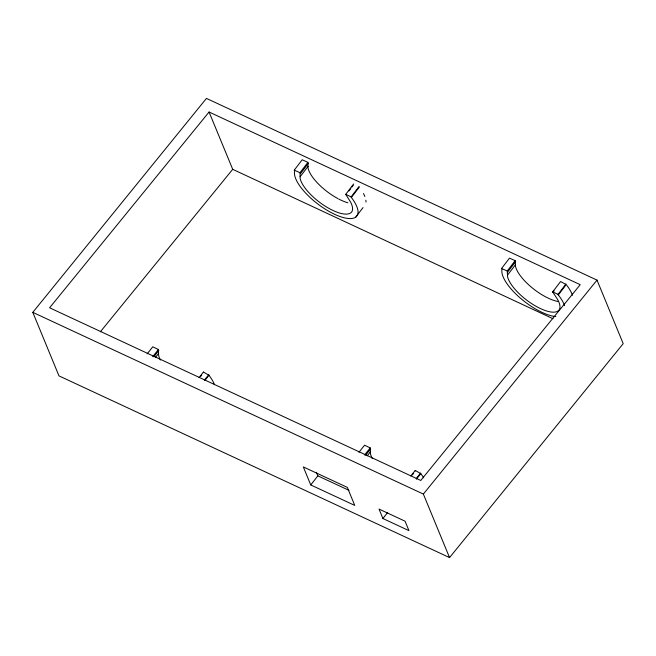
<?xml version="1.0" encoding="UTF-8"?>
<svg xmlns="http://www.w3.org/2000/svg" width="656" height="656" viewBox="0 0 656 656"><rect width="100%" height="100%" fill="white"/><g stroke="black" fill="none" stroke-linecap="round" stroke-linejoin="round"><path stroke-width="0.98" d="M564.586 305.639A38.556 14.178 37.4 0 0 558.305 294.929L566.226 284.573L560.593 281.547L552.672 291.904L557.666 299.571A31.914 11.734 37.4 0 1 541.2 308.919A31.914 11.734 37.4 0 1 507.637 277.004L507.236 271.01L501.545 268.501L509.466 258.144L515.149 260.653L515.559 266.639A31.914 11.734 37.4 0 0 558.199 301.522M160.425 360.021A31.914 11.414 38.5 0 1 158.604 355.322L158.408 349.525L152.766 346.811L147.116 353.896M372.247 458.405A31.914 11.414 38.5 0 1 370.427 453.706L370.222 447.909L364.58 445.194L358.939 452.279M353.633 183.992L345.712 194.348L350.517 201.95A31.914 11.726 37.4 0 1 333.24 210.592A31.914 11.726 37.4 0 1 300.161 178.571L299.997 172.725L294.265 170.125L302.186 159.761L307.91 162.368L308.082 168.207A31.914 11.726 37.4 0 0 337.783 198.538M299.997 172.725L307.91 162.368M300.407 173.733L308.32 163.377M300.136 176.71L308.058 166.345M348.984 190.953L350.812 188.559M352.034 186.968L353.248 185.377M294.265 170.125L294.675 171.134A38.556 14.17 37.4 0 0 334.691 214.332A38.556 14.17 37.4 0 0 351.362 197.456L351.132 196.874L359.053 186.509M351.362 197.456L359.283 187.099M355.724 217.136L363.039 207.567M507.236 271.01L515.149 260.653M507.678 272.035L515.591 261.678M507.539 275.094L515.46 264.737M552.918 292.502L554.14 290.903M558.305 294.929L558.059 294.339L565.98 283.974M310.755 484.948L303.318 466.916L347.327 487.392L354.757 505.423L310.755 484.948L317.848 475.862L316.356 472.254M382.924 518.527L379.029 509.081L405.055 521.192L408.95 530.638L382.924 518.527L387.655 512.467M152.758 356.618L158.408 349.525M153.791 356.839L158.818 350.534M155.431 357.422L158.572 353.477M199.03 377.561L203.426 372.05L208.985 375.265A38.556 13.792 38.5 0 1 214.512 384.711M200.515 376.577L201.769 375.002M204.369 380.193L208.764 374.674M205.221 379.988L208.985 375.265M364.572 455.002L370.222 447.909M365.613 455.223L370.632 448.917M367.253 455.805L370.386 451.861M410.845 475.944L415.24 470.434L420.808 473.648A38.556 13.792 38.5 0 1 423.628 477.773M412.329 474.96L413.583 473.386M416.191 478.568L420.578 473.058M416.412 479.159L420.808 473.648M32.8 312.354L206.451 98.4L597.017 280.112L623.2 343.646L449.549 557.6L58.983 375.888L32.8 312.354L423.366 494.075L449.549 557.6M423.366 494.075L597.017 280.112M209.067 112.012L49.602 307.787L420.75 480.463L580.216 284.688L209.067 112.012L232.7 169.314L553.041 318.726M100.352 331.805L232.7 169.314M552.672 291.904L558.059 294.339M345.712 194.348L351.132 196.874M317.848 475.862L349.017 490.36M501.545 268.501L501.988 269.526A38.556 14.178 37.4 0 0 519.773 297.627A38.556 14.178 37.4 0 0 555.804 316.569M415.24 470.434L415.469 471.016M203.426 372.05L203.647 372.633M566.866 285.401A38.556 14.178 37.4 0 1 572.508 295.274M347.91 202.794A31.914 11.726 37.4 0 1 338.627 198.981M363.481 193.536A38.556 14.17 37.4 0 1 364.843 196.497M365.868 200.211A38.556 14.17 37.4 0 1 365.982 202.081"/></g></svg>
